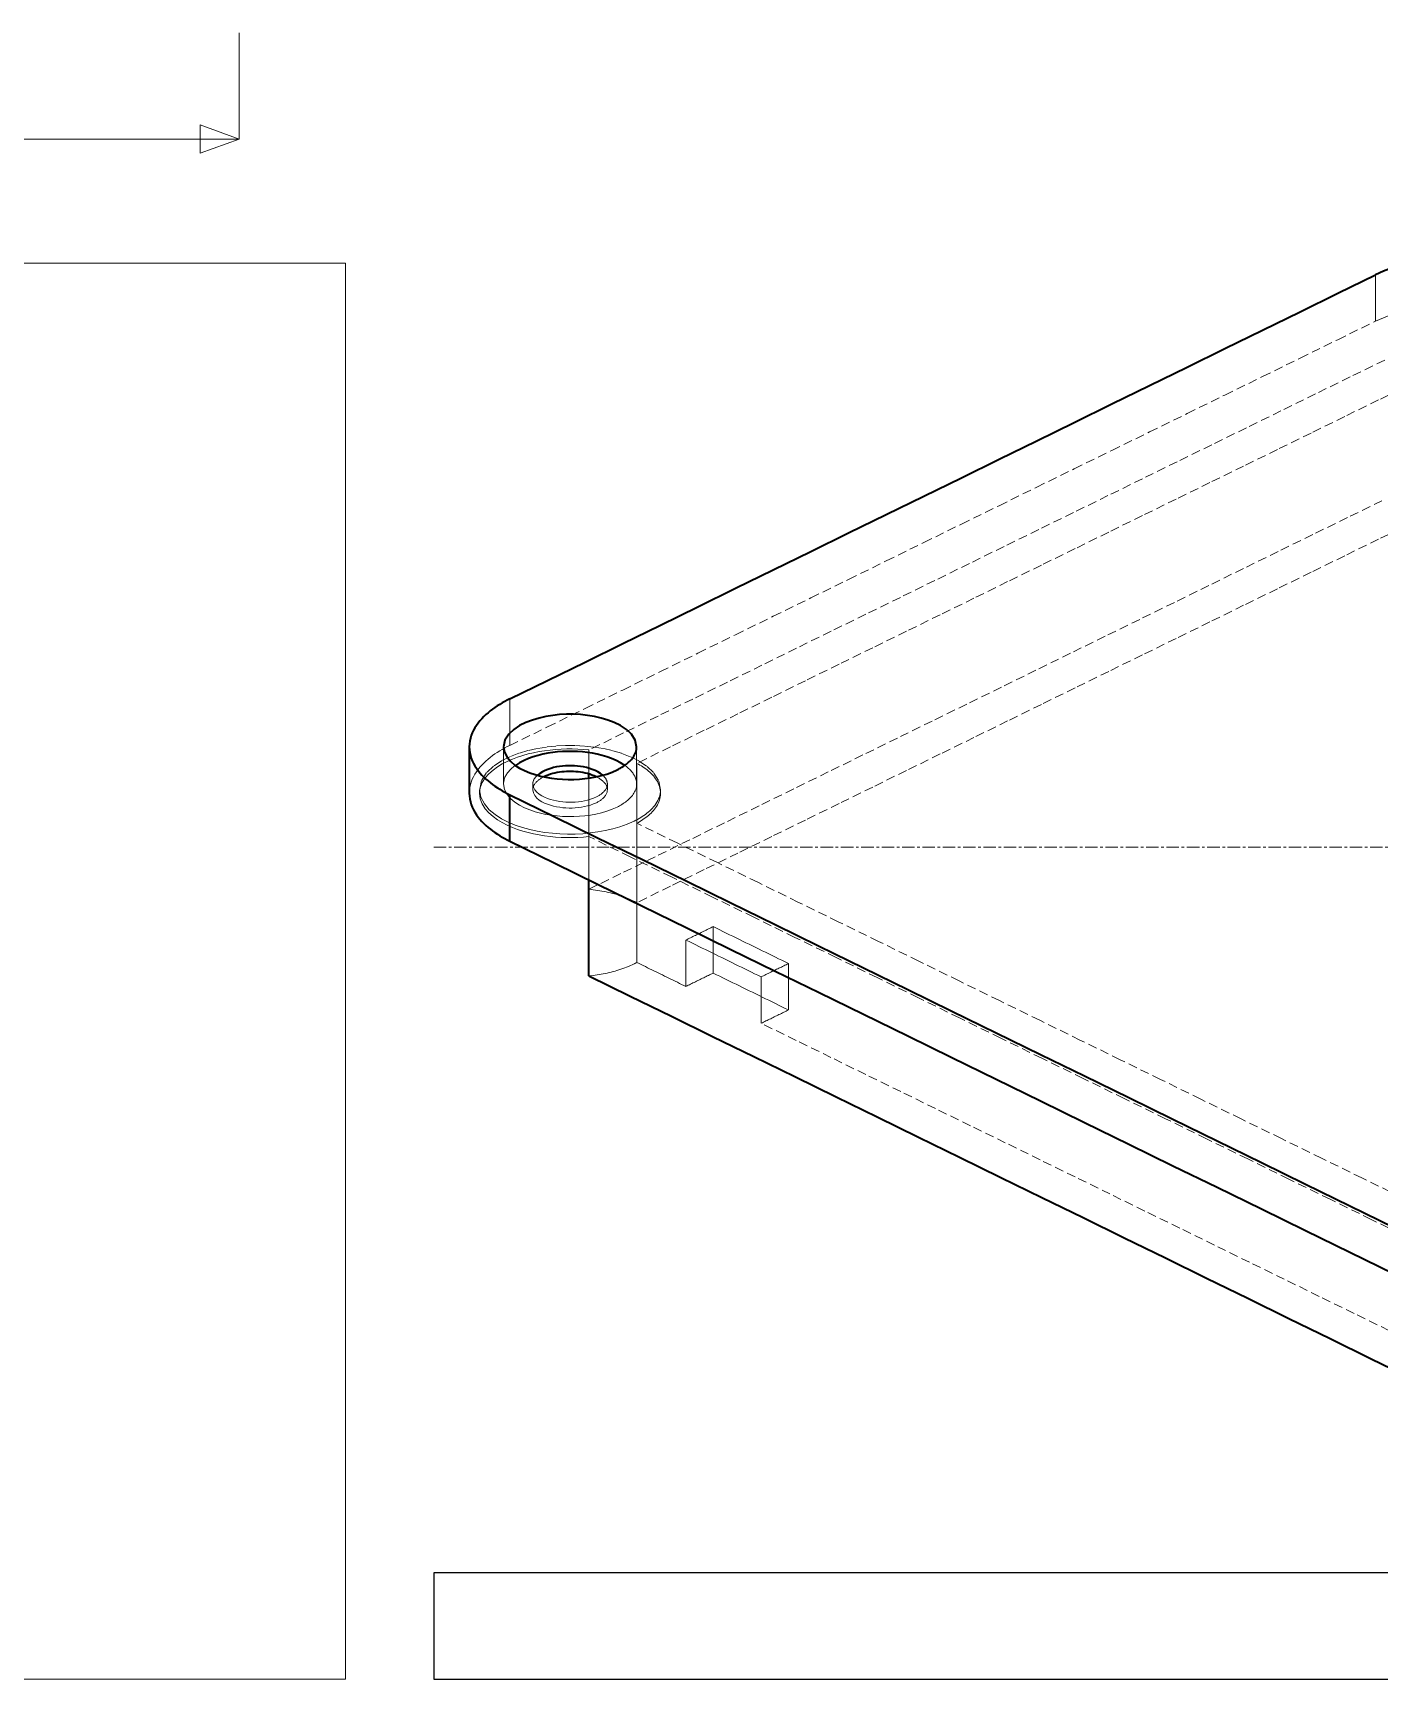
# Model space of a CAD drawing. Header units: millimetres. Extents: x 10 to 410, y 10 to 287.
# Drawn here: x 255.3 to 331.4, y 91 to 184 of the extents above; entities that cross this region are included whole.
import ezdxf

# ---------------------------------------------------------------- set-up
doc = ezdxf.new("R2010")
doc.units = ezdxf.units.MM
doc.linetypes.add('CENTER', pattern=[1.15, 0.7, -0.15, 0.15, -0.15])
doc.linetypes.add('DASHED', pattern=[0.75, 0.5, -0.25])
for name, color, linetype, lineweight in [('CENTER', 4, 'CENTER', 13), ('DIMENSION', 2, 'CONTINUOUS', 18), ('HIDDEN', 8, 'DASHED', 18), ('NOTES', 7, 'CONTINUOUS', 18), ('TITLE_BLOCK', 7, 'CONTINUOUS', 25), ('VISIBLE', 7, 'CONTINUOUS', 35)]:
    doc.layers.add(name, color=color, linetype=linetype, lineweight=lineweight)

msp = doc.modelspace()

# ---------------------------------------------------------------- linework, layer by layer
at = {"layer": 'CENTER'}
msp.add_line((278, 138), (404, 138), dxfattribs=at)
at = {"layer": 'DIMENSION'}
for p in [(267, 184), (151, 178)]:
    msp.add_line(p, (267, 178), dxfattribs=at)
msp.add_lwpolyline([(267, 178), (264.8, 177.2), (264.8, 178.8)], close=True, dxfattribs=at)
at = {"layer": 'HIDDEN'}
for points in [[(331.197, 167.709), (331.197, 167.823), (331.197, 167.937), (331.197, 168.051), (331.197, 168.165), (331.197, 168.279), (331.197, 168.393), (331.197, 168.507), (331.197, 168.621), (331.197, 168.735), (331.197, 168.849), (331.197, 168.964), (331.197, 169.078), (331.197, 169.192), (331.197, 169.306), (331.197, 169.42), (331.197, 169.534), (331.197, 169.648), (331.197, 169.762), (331.197, 169.876), (331.197, 169.99), (331.197, 170.104), (331.197, 170.218), (331.197, 170.332)], [(342.258, 167.711), (341.807, 167.915), (341.346, 168.093), (340.876, 168.249), (340.4, 168.383), (339.919, 168.498), (339.434, 168.595), (338.946, 168.674), (338.455, 168.737), (337.963, 168.783), (337.469, 168.814), (336.975, 168.829), (336.48, 168.829), (335.985, 168.814), (335.492, 168.783), (334.999, 168.737), (334.509, 168.674), (334.02, 168.594), (333.535, 168.498), (333.054, 168.382), (332.578, 168.248), (332.109, 168.092), (331.647, 167.913), (331.197, 167.709)], [(282.289, 143.751), (284.415, 144.792), (286.542, 145.834), (288.668, 146.876), (290.795, 147.917), (292.921, 148.959), (295.048, 150.001), (297.174, 151.042), (299.3, 152.084), (301.427, 153.126), (303.553, 154.167), (305.68, 155.209), (307.806, 156.251), (309.933, 157.292), (312.059, 158.334), (314.185, 159.376), (316.312, 160.417), (318.438, 161.459), (320.565, 162.501), (322.691, 163.542), (324.818, 164.584), (326.944, 165.626), (329.07, 166.667), (331.197, 167.709)], [(331.727, 165.521), (329.772, 164.563), (327.817, 163.605), (325.862, 162.648), (323.907, 161.69), (321.952, 160.732), (319.996, 159.774), (318.041, 158.817), (316.086, 157.859), (314.131, 156.901), (312.176, 155.943), (310.221, 154.986), (308.266, 154.028), (306.31, 153.07), (304.355, 152.112), (302.4, 151.154), (300.445, 150.197), (298.49, 149.239), (296.535, 148.281), (294.58, 147.323), (292.624, 146.366), (290.669, 145.408), (288.714, 144.45), (286.759, 143.492)], [(333.277, 164.197), (331.372, 163.263), (329.467, 162.33), (327.562, 161.397), (325.657, 160.464), (323.752, 159.531), (321.848, 158.598), (319.943, 157.665), (318.038, 156.732), (316.133, 155.798), (314.228, 154.865), (312.323, 153.932), (310.418, 152.999), (308.514, 152.066), (306.609, 151.133), (304.704, 150.2), (302.799, 149.267), (300.894, 148.333), (298.989, 147.4), (297.085, 146.467), (295.18, 145.534), (293.275, 144.601), (291.37, 143.668), (289.465, 142.735)], [(286.759, 135.623), (288.714, 136.581), (290.669, 137.539), (292.624, 138.497), (294.58, 139.454), (296.535, 140.412), (298.49, 141.37), (300.445, 142.328), (302.4, 143.285), (304.355, 144.243), (306.31, 145.201), (308.266, 146.159), (310.221, 147.116), (312.176, 148.074), (314.131, 149.032), (316.086, 149.99), (318.041, 150.947), (319.996, 151.905), (321.952, 152.863), (323.907, 153.821), (325.862, 154.779), (327.817, 155.736), (329.772, 156.694), (331.727, 157.652)], [(333.277, 156.327), (331.372, 155.394), (329.467, 154.461), (327.562, 153.528), (325.657, 152.595), (323.752, 151.662), (321.848, 150.729), (319.943, 149.796), (318.038, 148.862), (316.133, 147.929), (314.228, 146.996), (312.323, 146.063), (310.418, 145.13), (308.514, 144.197), (306.609, 143.264), (304.704, 142.331), (302.799, 141.397), (300.894, 140.464), (298.989, 139.531), (297.085, 138.598), (295.18, 137.665), (293.275, 136.732), (291.37, 135.799), (289.465, 134.866)], [(282.289, 143.751), (282.289, 143.865), (282.289, 143.979), (282.289, 144.093), (282.289, 144.207), (282.289, 144.321), (282.289, 144.435), (282.289, 144.549), (282.289, 144.663), (282.289, 144.777), (282.289, 144.891), (282.289, 145.005), (282.289, 145.119), (282.289, 145.233), (282.289, 145.347), (282.289, 145.461), (282.289, 145.575), (282.289, 145.689), (282.289, 145.803), (282.289, 145.918), (282.289, 146.032), (282.289, 146.146), (282.289, 146.26), (282.289, 146.374)], [(282.289, 143.751), (282.144, 143.678), (282.001, 143.602), (281.86, 143.522), (281.72, 143.44), (281.583, 143.353), (281.448, 143.263), (281.316, 143.17), (281.186, 143.072), (281.061, 142.969), (280.938, 142.863), (280.821, 142.751), (280.707, 142.635), (280.599, 142.514), (280.498, 142.388), (280.403, 142.257), (280.315, 142.12), (280.236, 141.978), (280.167, 141.832), (280.109, 141.68), (280.062, 141.525), (280.028, 141.367), (280.007, 141.206), (280, 141.044)], [(290.808, 141.24), (290.696, 141.76), (290.409, 142.21), (290.019, 142.576), (289.573, 142.872), (289.094, 143.111), (288.594, 143.303), (288.081, 143.455), (287.558, 143.572), (287.029, 143.657), (286.497, 143.713), (285.962, 143.741), (285.426, 143.741), (284.892, 143.713), (284.359, 143.657), (283.83, 143.572), (283.308, 143.455), (282.794, 143.303), (282.294, 143.111), (281.815, 142.872), (281.369, 142.576), (280.979, 142.21), (280.692, 141.76), (280.58, 141.24)], [(286.759, 143.492), (286.446, 143.52), (286.132, 143.538), (285.818, 143.547), (285.504, 143.546), (285.19, 143.535), (284.877, 143.515), (284.564, 143.485), (284.252, 143.446), (283.942, 143.396), (283.634, 143.335), (283.328, 143.263), (283.025, 143.179), (282.726, 143.082), (282.432, 142.972), (282.144, 142.846), (281.865, 142.703), (281.596, 142.541), (281.341, 142.357), (281.106, 142.149), (280.899, 141.913), (280.731, 141.648), (280.62, 141.355), (280.58, 141.044)], [(281.934, 141.568), (281.934, 141.66), (281.934, 141.751), (281.934, 141.842), (281.934, 141.933), (281.934, 142.024), (281.934, 142.116), (281.934, 142.207), (281.934, 142.298), (281.934, 142.389), (281.934, 142.481), (281.934, 142.572), (281.934, 142.663), (281.934, 142.754), (281.934, 142.846), (281.934, 142.937), (281.934, 143.028), (281.934, 143.119), (281.934, 143.211), (281.934, 143.302), (281.934, 143.393), (281.934, 143.484), (281.934, 143.576), (281.934, 143.667)], [(286.759, 142.13), (286.759, 142.189), (286.759, 142.248), (286.759, 142.308), (286.759, 142.367), (286.759, 142.426), (286.759, 142.485), (286.759, 142.545), (286.759, 142.604), (286.759, 142.663), (286.759, 142.722), (286.759, 142.781), (286.759, 142.841), (286.759, 142.9), (286.759, 142.959), (286.759, 143.018), (286.759, 143.078), (286.759, 143.137), (286.759, 143.196), (286.759, 143.255), (286.759, 143.315), (286.759, 143.374), (286.759, 143.433), (286.759, 143.492)], [(289.454, 141.568), (289.454, 141.66), (289.454, 141.751), (289.454, 141.842), (289.454, 141.933), (289.454, 142.024), (289.454, 142.116), (289.454, 142.207), (289.454, 142.298), (289.454, 142.389), (289.454, 142.481), (289.454, 142.572), (289.454, 142.663), (289.454, 142.754), (289.454, 142.846), (289.454, 142.937), (289.454, 143.028), (289.454, 143.119), (289.454, 143.211), (289.454, 143.302), (289.454, 143.393), (289.454, 143.484), (289.454, 143.576), (289.454, 143.667)], [(282.604, 142.618), (282.559, 142.585), (282.514, 142.551), (282.47, 142.516), (282.427, 142.479), (282.385, 142.442), (282.344, 142.404), (282.304, 142.364), (282.265, 142.323), (282.227, 142.281), (282.192, 142.238), (282.157, 142.193), (282.125, 142.147), (282.094, 142.1), (282.066, 142.052), (282.04, 142.002), (282.016, 141.951), (281.995, 141.899), (281.977, 141.845), (281.962, 141.791), (281.95, 141.736), (281.941, 141.681), (281.936, 141.625), (281.934, 141.568)], [(289.454, 141.568), (289.453, 141.625), (289.447, 141.681), (289.439, 141.736), (289.427, 141.791), (289.412, 141.845), (289.393, 141.899), (289.372, 141.951), (289.349, 142.002), (289.322, 142.052), (289.294, 142.1), (289.263, 142.147), (289.231, 142.193), (289.197, 142.238), (289.161, 142.281), (289.123, 142.323), (289.085, 142.364), (289.045, 142.404), (289.004, 142.442), (288.961, 142.479), (288.918, 142.516), (288.874, 142.551), (288.829, 142.585), (288.784, 142.618)], [(289.465, 134.866), (289.465, 135.208), (289.465, 135.55), (289.465, 135.892), (289.465, 136.234), (289.465, 136.576), (289.465, 136.918), (289.465, 137.261), (289.465, 137.603), (289.465, 137.945), (289.465, 138.287), (289.465, 138.629), (289.465, 138.971), (289.465, 139.313), (289.465, 139.656), (289.465, 139.998), (289.465, 140.34), (289.465, 140.682), (289.465, 141.024), (289.465, 141.366), (289.465, 141.708), (289.465, 142.05), (289.465, 142.393), (289.465, 142.735)], [(290.808, 141.044), (290.804, 141.142), (290.792, 141.24), (290.773, 141.336), (290.746, 141.431), (290.713, 141.524), (290.673, 141.614), (290.628, 141.702), (290.578, 141.786), (290.523, 141.868), (290.464, 141.947), (290.401, 142.023), (290.335, 142.096), (290.266, 142.166), (290.194, 142.233), (290.12, 142.298), (290.043, 142.361), (289.965, 142.421), (289.885, 142.478), (289.804, 142.534), (289.721, 142.587), (289.637, 142.638), (289.552, 142.687), (289.465, 142.735)], [(281.934, 141.568), (281.988, 141.259), (282.132, 140.979), (282.337, 140.739), (282.579, 140.537), (282.845, 140.367), (283.127, 140.223), (283.419, 140.103), (283.718, 140.002), (284.023, 139.919), (284.331, 139.853), (284.643, 139.801), (284.957, 139.763), (285.272, 139.739), (285.587, 139.728), (285.903, 139.73), (286.219, 139.745), (286.533, 139.774), (286.846, 139.816), (287.157, 139.872), (287.465, 139.944), (287.768, 140.033), (288.065, 140.139), (288.354, 140.267)], [(283.847, 142.063), (283.829, 142.046), (283.81, 142.029), (283.793, 142.011), (283.776, 141.993), (283.759, 141.975), (283.743, 141.956), (283.727, 141.936), (283.712, 141.916), (283.697, 141.896), (283.684, 141.875), (283.671, 141.853), (283.658, 141.832), (283.647, 141.809), (283.636, 141.787), (283.627, 141.764), (283.618, 141.74), (283.61, 141.716), (283.604, 141.692), (283.598, 141.668), (283.594, 141.643), (283.591, 141.618), (283.589, 141.593), (283.588, 141.568)], [(284.215, 141.974), (284.176, 141.955), (284.137, 141.934), (284.098, 141.913), (284.06, 141.89), (284.022, 141.867), (283.985, 141.843), (283.949, 141.817), (283.914, 141.791), (283.879, 141.763), (283.846, 141.734), (283.814, 141.704), (283.783, 141.673), (283.753, 141.64), (283.725, 141.606), (283.699, 141.57), (283.675, 141.533), (283.653, 141.495), (283.634, 141.455), (283.618, 141.414), (283.606, 141.371), (283.596, 141.328), (283.59, 141.285), (283.588, 141.24)], [(283.588, 141.568), (283.618, 141.395), (283.699, 141.238), (283.814, 141.104), (283.95, 140.991), (284.099, 140.895), (284.256, 140.815), (284.42, 140.748), (284.587, 140.691), (284.758, 140.645), (284.931, 140.608), (285.106, 140.579), (285.281, 140.557), (285.458, 140.544), (285.634, 140.538), (285.811, 140.539), (285.988, 140.548), (286.164, 140.563), (286.339, 140.587), (286.513, 140.619), (286.686, 140.659), (286.855, 140.708), (287.022, 140.768), (287.184, 140.84)], [(283.588, 141.24), (283.588, 141.255), (283.588, 141.269), (283.588, 141.283), (283.588, 141.297), (283.588, 141.312), (283.588, 141.326), (283.588, 141.34), (283.588, 141.354), (283.588, 141.369), (283.588, 141.383), (283.588, 141.397), (283.588, 141.412), (283.588, 141.426), (283.588, 141.44), (283.588, 141.454), (283.588, 141.469), (283.588, 141.483), (283.588, 141.497), (283.588, 141.511), (283.588, 141.526), (283.588, 141.54), (283.588, 141.554), (283.588, 141.568)], [(286.759, 136.151), (286.759, 136.401), (286.759, 136.651), (286.759, 136.901), (286.759, 137.151), (286.759, 137.401), (286.759, 137.651), (286.759, 137.901), (286.759, 138.151), (286.759, 138.401), (286.759, 138.651), (286.759, 138.901), (286.759, 139.151), (286.759, 139.401), (286.759, 139.651), (286.759, 139.901), (286.759, 140.151), (286.759, 140.401), (286.759, 140.651), (286.759, 140.901), (286.759, 141.151), (286.759, 141.401), (286.759, 141.651), (286.759, 141.901)], [(287.8, 141.24), (287.798, 141.285), (287.792, 141.328), (287.783, 141.371), (287.77, 141.414), (287.754, 141.455), (287.735, 141.495), (287.713, 141.533), (287.689, 141.57), (287.663, 141.606), (287.635, 141.64), (287.606, 141.673), (287.575, 141.704), (287.542, 141.734), (287.509, 141.763), (287.474, 141.791), (287.439, 141.817), (287.403, 141.843), (287.366, 141.867), (287.329, 141.89), (287.29, 141.913), (287.252, 141.934), (287.213, 141.955), (287.173, 141.974)], [(287.184, 140.84), (287.223, 140.859), (287.261, 140.88), (287.299, 140.901), (287.337, 140.923), (287.374, 140.947), (287.41, 140.971), (287.446, 140.996), (287.48, 141.022), (287.514, 141.05), (287.547, 141.079), (287.579, 141.109), (287.609, 141.14), (287.638, 141.173), (287.666, 141.206), (287.691, 141.242), (287.715, 141.279), (287.736, 141.317), (287.755, 141.356), (287.771, 141.397), (287.783, 141.439), (287.792, 141.481), (287.798, 141.525), (287.8, 141.568)], [(287.8, 141.568), (287.799, 141.593), (287.797, 141.618), (287.794, 141.643), (287.79, 141.668), (287.785, 141.692), (287.778, 141.716), (287.77, 141.74), (287.762, 141.764), (287.752, 141.787), (287.741, 141.809), (287.73, 141.832), (287.718, 141.853), (287.705, 141.875), (287.691, 141.896), (287.676, 141.916), (287.661, 141.936), (287.646, 141.956), (287.629, 141.975), (287.613, 141.993), (287.595, 142.011), (287.578, 142.029), (287.56, 142.046), (287.541, 142.063)], [(287.8, 141.24), (287.8, 141.255), (287.8, 141.269), (287.8, 141.283), (287.8, 141.297), (287.8, 141.312), (287.8, 141.326), (287.8, 141.34), (287.8, 141.354), (287.8, 141.369), (287.8, 141.383), (287.8, 141.397), (287.8, 141.412), (287.8, 141.426), (287.8, 141.44), (287.8, 141.454), (287.8, 141.469), (287.8, 141.483), (287.8, 141.497), (287.8, 141.511), (287.8, 141.526), (287.8, 141.54), (287.8, 141.554), (287.8, 141.568)], [(288.354, 140.267), (288.423, 140.302), (288.492, 140.339), (288.56, 140.377), (288.627, 140.417), (288.693, 140.458), (288.758, 140.501), (288.822, 140.546), (288.884, 140.594), (288.944, 140.643), (289.003, 140.694), (289.06, 140.748), (289.114, 140.803), (289.166, 140.862), (289.215, 140.922), (289.261, 140.985), (289.303, 141.051), (289.341, 141.119), (289.374, 141.19), (289.402, 141.262), (289.425, 141.337), (289.441, 141.413), (289.451, 141.49), (289.454, 141.568)], [(280.58, 141.24), (280.653, 140.819), (280.85, 140.439), (281.129, 140.113), (281.458, 139.838), (281.82, 139.606), (282.202, 139.411), (282.599, 139.247), (283.007, 139.11), (283.421, 138.998), (283.841, 138.907), (284.265, 138.837), (284.691, 138.786), (285.119, 138.753), (285.549, 138.738), (285.978, 138.741), (286.407, 138.761), (286.835, 138.8), (287.261, 138.857), (287.684, 138.934), (288.102, 139.032), (288.514, 139.152), (288.918, 139.297), (289.311, 139.471)], [(280.58, 141.044), (280.58, 141.052), (280.58, 141.061), (280.58, 141.069), (280.58, 141.078), (280.58, 141.086), (280.58, 141.095), (280.58, 141.104), (280.58, 141.112), (280.58, 141.121), (280.58, 141.129), (280.58, 141.138), (280.58, 141.146), (280.58, 141.155), (280.58, 141.163), (280.58, 141.172), (280.58, 141.181), (280.58, 141.189), (280.58, 141.198), (280.58, 141.206), (280.58, 141.215), (280.58, 141.223), (280.58, 141.232), (280.58, 141.24)], [(280.58, 141.044), (280.62, 140.733), (280.731, 140.44), (280.899, 140.174), (281.106, 139.938), (281.341, 139.73), (281.596, 139.546), (281.865, 139.384), (282.145, 139.241), (282.433, 139.115), (282.727, 139.004), (283.027, 138.908), (283.329, 138.824), (283.635, 138.752), (283.944, 138.691), (284.254, 138.641), (284.566, 138.602), (284.879, 138.572), (285.193, 138.552), (285.507, 138.542), (285.821, 138.541), (286.135, 138.549), (286.449, 138.568), (286.762, 138.595)], [(283.588, 141.24), (283.618, 141.067), (283.699, 140.91), (283.814, 140.776), (283.95, 140.663), (284.099, 140.568), (284.256, 140.487), (284.42, 140.42), (284.587, 140.363), (284.758, 140.317), (284.931, 140.28), (285.106, 140.251), (285.281, 140.23), (285.458, 140.216), (285.634, 140.21), (285.811, 140.211), (285.988, 140.22), (286.164, 140.236), (286.339, 140.259), (286.513, 140.291), (286.686, 140.331), (286.855, 140.38), (287.022, 140.44), (287.184, 140.512)], [(287.184, 140.512), (287.223, 140.531), (287.261, 140.552), (287.299, 140.573), (287.337, 140.595), (287.374, 140.619), (287.41, 140.643), (287.446, 140.668), (287.48, 140.695), (287.514, 140.722), (287.547, 140.751), (287.579, 140.781), (287.609, 140.812), (287.638, 140.845), (287.666, 140.879), (287.691, 140.914), (287.715, 140.951), (287.736, 140.989), (287.755, 141.028), (287.771, 141.069), (287.783, 141.111), (287.792, 141.154), (287.798, 141.197), (287.8, 141.24)], [(289.311, 139.471), (289.406, 139.518), (289.5, 139.568), (289.592, 139.62), (289.683, 139.674), (289.773, 139.73), (289.861, 139.789), (289.948, 139.851), (290.032, 139.915), (290.115, 139.982), (290.194, 140.051), (290.272, 140.124), (290.346, 140.2), (290.416, 140.279), (290.483, 140.362), (290.545, 140.448), (290.602, 140.537), (290.653, 140.63), (290.699, 140.725), (290.737, 140.824), (290.767, 140.926), (290.79, 141.029), (290.803, 141.135), (290.808, 141.24)], [(289.467, 139.354), (289.554, 139.401), (289.639, 139.45), (289.723, 139.502), (289.806, 139.555), (289.887, 139.61), (289.967, 139.668), (290.045, 139.728), (290.121, 139.79), (290.195, 139.855), (290.267, 139.923), (290.336, 139.993), (290.402, 140.066), (290.464, 140.141), (290.523, 140.22), (290.578, 140.302), (290.629, 140.386), (290.674, 140.474), (290.713, 140.564), (290.746, 140.656), (290.773, 140.751), (290.792, 140.848), (290.804, 140.945), (290.808, 141.044)], [(290.808, 141.044), (290.808, 141.052), (290.808, 141.061), (290.808, 141.069), (290.808, 141.078), (290.808, 141.086), (290.808, 141.095), (290.808, 141.104), (290.808, 141.112), (290.808, 141.121), (290.808, 141.129), (290.808, 141.138), (290.808, 141.146), (290.808, 141.155), (290.808, 141.163), (290.808, 141.172), (290.808, 141.181), (290.808, 141.189), (290.808, 141.198), (290.808, 141.206), (290.808, 141.215), (290.808, 141.223), (290.808, 141.232), (290.808, 141.24)], [(340.27, 112.417), (337.943, 113.555), (335.617, 114.693), (333.29, 115.831), (330.964, 116.969), (328.638, 118.108), (326.311, 119.246), (323.985, 120.384), (321.658, 121.522), (319.332, 122.66), (317.006, 123.799), (314.679, 124.937), (312.353, 126.075), (310.026, 127.213), (307.7, 128.351), (305.373, 129.49), (303.047, 130.628), (300.721, 131.766), (298.394, 132.904), (296.068, 134.043), (293.741, 135.181), (291.415, 136.319), (289.088, 137.457), (286.762, 138.595)], [(286.762, 136.149), (286.762, 136.255), (286.762, 136.362), (286.762, 136.468), (286.762, 136.574), (286.762, 136.681), (286.762, 136.787), (286.762, 136.894), (286.762, 137), (286.762, 137.106), (286.762, 137.213), (286.762, 137.319), (286.762, 137.425), (286.762, 137.532), (286.762, 137.638), (286.762, 137.744), (286.762, 137.851), (286.762, 137.957), (286.762, 138.064), (286.762, 138.17), (286.762, 138.276), (286.762, 138.383), (286.762, 138.489), (286.762, 138.595)], [(289.467, 131.485), (289.467, 131.827), (289.467, 132.169), (289.467, 132.511), (289.467, 132.853), (289.467, 133.195), (289.467, 133.538), (289.467, 133.88), (289.467, 134.222), (289.467, 134.564), (289.467, 134.906), (289.467, 135.248), (289.467, 135.59), (289.467, 135.932), (289.467, 136.275), (289.467, 136.617), (289.467, 136.959), (289.467, 137.301), (289.467, 137.643), (289.467, 137.985), (289.467, 138.327), (289.467, 138.67), (289.467, 139.012), (289.467, 139.354)], [(341.817, 113.741), (339.541, 114.855), (337.265, 115.969), (334.989, 117.082), (332.713, 118.196), (330.437, 119.309), (328.161, 120.423), (325.885, 121.537), (323.609, 122.65), (321.333, 123.764), (319.056, 124.877), (316.78, 125.991), (314.504, 127.104), (312.228, 128.218), (309.952, 129.332), (307.676, 130.445), (305.4, 131.559), (303.124, 132.672), (300.848, 133.786), (298.572, 134.9), (296.296, 136.013), (294.019, 137.127), (291.743, 138.24), (289.467, 139.354)], [(289.465, 134.866), (289.356, 134.922), (289.246, 134.976), (289.134, 135.027), (289.021, 135.076), (288.908, 135.122), (288.793, 135.166), (288.678, 135.208), (288.561, 135.248), (288.445, 135.285), (288.327, 135.321), (288.209, 135.355), (288.09, 135.386), (287.971, 135.416), (287.852, 135.444), (287.732, 135.471), (287.612, 135.495), (287.491, 135.519), (287.37, 135.54), (287.249, 135.56), (287.128, 135.578), (287.006, 135.594), (286.884, 135.609), (286.762, 135.623)], [(292.237, 132.753), (292.304, 132.786), (292.371, 132.818), (292.438, 132.851), (292.505, 132.884), (292.572, 132.917), (292.639, 132.95), (292.706, 132.983), (292.773, 133.015), (292.84, 133.048), (292.907, 133.081), (292.974, 133.114), (293.041, 133.147), (293.108, 133.18), (293.175, 133.212), (293.242, 133.245), (293.309, 133.278), (293.376, 133.311), (293.443, 133.344), (293.51, 133.377), (293.577, 133.409), (293.645, 133.442), (293.712, 133.475), (293.779, 133.508)], [(293.779, 130.885), (293.779, 130.999), (293.779, 131.113), (293.779, 131.227), (293.779, 131.341), (293.779, 131.455), (293.779, 131.569), (293.779, 131.683), (293.779, 131.797), (293.779, 131.911), (293.779, 132.025), (293.779, 132.139), (293.779, 132.253), (293.779, 132.367), (293.779, 132.482), (293.779, 132.596), (293.779, 132.71), (293.779, 132.824), (293.779, 132.938), (293.779, 133.052), (293.779, 133.166), (293.779, 133.28), (293.779, 133.394), (293.779, 133.508)], [(293.779, 133.508), (293.964, 133.417), (294.149, 133.327), (294.334, 133.236), (294.519, 133.146), (294.704, 133.055), (294.889, 132.965), (295.074, 132.874), (295.259, 132.784), (295.444, 132.693), (295.629, 132.603), (295.814, 132.512), (295.999, 132.422), (296.184, 132.331), (296.369, 132.241), (296.554, 132.15), (296.739, 132.06), (296.924, 131.969), (297.109, 131.879), (297.294, 131.788), (297.479, 131.697), (297.664, 131.607), (297.849, 131.516), (298.034, 131.426)], [(292.237, 132.753), (292.237, 132.639), (292.237, 132.525), (292.237, 132.411), (292.237, 132.297), (292.237, 132.182), (292.237, 132.068), (292.237, 131.954), (292.237, 131.84), (292.237, 131.726), (292.237, 131.612), (292.237, 131.498), (292.237, 131.384), (292.237, 131.27), (292.237, 131.156), (292.237, 131.042), (292.237, 130.928), (292.237, 130.814), (292.237, 130.7), (292.237, 130.586), (292.237, 130.472), (292.237, 130.358), (292.237, 130.244), (292.237, 130.13)], [(292.237, 132.753), (292.422, 132.662), (292.607, 132.572), (292.792, 132.481), (292.977, 132.391), (293.162, 132.3), (293.347, 132.21), (293.532, 132.119), (293.717, 132.029), (293.902, 131.938), (294.087, 131.847), (294.272, 131.757), (294.457, 131.666), (294.642, 131.576), (294.827, 131.485), (295.012, 131.395), (295.197, 131.304), (295.382, 131.214), (295.567, 131.123), (295.752, 131.033), (295.937, 130.942), (296.122, 130.852), (296.307, 130.761), (296.492, 130.671)], [(286.762, 130.726), (286.877, 130.739), (286.991, 130.753), (287.105, 130.768), (287.219, 130.785), (287.333, 130.803), (287.447, 130.823), (287.56, 130.844), (287.673, 130.866), (287.786, 130.89), (287.898, 130.916), (288.01, 130.943), (288.122, 130.971), (288.233, 131.001), (288.344, 131.033), (288.454, 131.067), (288.564, 131.102), (288.673, 131.14), (288.781, 131.179), (288.889, 131.22), (288.996, 131.263), (289.102, 131.308), (289.207, 131.355), (289.311, 131.405)], [(289.311, 131.405), (289.318, 131.408), (289.325, 131.412), (289.332, 131.415), (289.339, 131.418), (289.345, 131.422), (289.352, 131.425), (289.359, 131.429), (289.366, 131.432), (289.373, 131.435), (289.38, 131.439), (289.386, 131.442), (289.393, 131.446), (289.4, 131.449), (289.407, 131.453), (289.413, 131.456), (289.42, 131.46), (289.427, 131.463), (289.434, 131.467), (289.44, 131.47), (289.447, 131.474), (289.454, 131.478), (289.461, 131.481), (289.467, 131.485)], [(292.237, 130.13), (292.117, 130.189), (291.996, 130.248), (291.876, 130.306), (291.755, 130.365), (291.635, 130.424), (291.514, 130.483), (291.394, 130.542), (291.274, 130.601), (291.153, 130.66), (291.033, 130.719), (290.912, 130.778), (290.792, 130.837), (290.671, 130.896), (290.551, 130.954), (290.431, 131.013), (290.31, 131.072), (290.19, 131.131), (290.069, 131.19), (289.949, 131.249), (289.829, 131.308), (289.708, 131.367), (289.588, 131.426), (289.467, 131.485)], [(296.492, 130.671), (296.559, 130.704), (296.627, 130.736), (296.694, 130.769), (296.761, 130.802), (296.828, 130.835), (296.895, 130.868), (296.962, 130.901), (297.029, 130.933), (297.096, 130.966), (297.163, 130.999), (297.23, 131.032), (297.297, 131.065), (297.364, 131.098), (297.431, 131.13), (297.498, 131.163), (297.565, 131.196), (297.632, 131.229), (297.699, 131.262), (297.766, 131.295), (297.833, 131.327), (297.9, 131.36), (297.967, 131.393), (298.034, 131.426)], [(298.034, 128.803), (298.034, 128.917), (298.034, 129.031), (298.034, 129.145), (298.034, 129.259), (298.034, 129.373), (298.034, 129.487), (298.034, 129.601), (298.034, 129.715), (298.034, 129.829), (298.034, 129.943), (298.034, 130.057), (298.034, 130.171), (298.034, 130.285), (298.034, 130.4), (298.034, 130.514), (298.034, 130.628), (298.034, 130.742), (298.034, 130.856), (298.034, 130.97), (298.034, 131.084), (298.034, 131.198), (298.034, 131.312), (298.034, 131.426)], [(292.237, 130.13), (292.304, 130.163), (292.371, 130.195), (292.438, 130.228), (292.505, 130.261), (292.572, 130.294), (292.639, 130.327), (292.706, 130.36), (292.773, 130.392), (292.84, 130.425), (292.907, 130.458), (292.974, 130.491), (293.041, 130.524), (293.108, 130.557), (293.175, 130.589), (293.242, 130.622), (293.309, 130.655), (293.376, 130.688), (293.443, 130.721), (293.51, 130.754), (293.577, 130.786), (293.645, 130.819), (293.712, 130.852), (293.779, 130.885)], [(293.779, 130.885), (293.964, 130.794), (294.149, 130.704), (294.334, 130.613), (294.519, 130.523), (294.704, 130.432), (294.889, 130.342), (295.074, 130.251), (295.259, 130.161), (295.444, 130.07), (295.629, 129.98), (295.814, 129.889), (295.999, 129.799), (296.184, 129.708), (296.369, 129.618), (296.554, 129.527), (296.739, 129.437), (296.924, 129.346), (297.109, 129.255), (297.294, 129.165), (297.479, 129.074), (297.664, 128.984), (297.849, 128.893), (298.034, 128.803)], [(296.492, 130.671), (296.492, 130.557), (296.492, 130.443), (296.492, 130.329), (296.492, 130.215), (296.492, 130.1), (296.492, 129.986), (296.492, 129.872), (296.492, 129.758), (296.492, 129.644), (296.492, 129.53), (296.492, 129.416), (296.492, 129.302), (296.492, 129.188), (296.492, 129.074), (296.492, 128.96), (296.492, 128.846), (296.492, 128.732), (296.492, 128.618), (296.492, 128.504), (296.492, 128.39), (296.492, 128.276), (296.492, 128.162), (296.492, 128.048)], [(296.492, 128.048), (296.559, 128.08), (296.627, 128.113), (296.694, 128.146), (296.761, 128.179), (296.828, 128.212), (296.895, 128.245), (296.962, 128.278), (297.029, 128.31), (297.096, 128.343), (297.163, 128.376), (297.23, 128.409), (297.297, 128.442), (297.364, 128.475), (297.431, 128.507), (297.498, 128.54), (297.565, 128.573), (297.632, 128.606), (297.699, 128.639), (297.766, 128.672), (297.833, 128.704), (297.9, 128.737), (297.967, 128.77), (298.034, 128.803)], [(341.817, 105.872), (339.847, 106.836), (337.876, 107.801), (335.905, 108.765), (333.935, 109.729), (331.964, 110.693), (329.993, 111.657), (328.023, 112.621), (326.052, 113.585), (324.082, 114.55), (322.111, 115.514), (320.14, 116.478), (318.17, 117.442), (316.199, 118.406), (314.228, 119.37), (312.258, 120.335), (310.287, 121.299), (308.316, 122.263), (306.346, 123.227), (304.375, 124.191), (302.404, 125.155), (300.434, 126.119), (298.463, 127.084), (296.492, 128.048)]]:
    msp.add_lwpolyline(points, dxfattribs=at)
at = {"layer": 'NOTES'}
msp.add_lwpolyline([(145, 91), (273, 91), (273, 171), (145, 171)], close=True, dxfattribs=at)
at = {"layer": 'TITLE_BLOCK'}
msp.add_lwpolyline([(278, 91), (404, 91), (404, 97), (278, 97)], close=True, dxfattribs=at)
at = {"layer": 'VISIBLE'}
for points in [[(342.258, 170.334), (341.807, 170.538), (341.346, 170.716), (340.876, 170.872), (340.4, 171.006), (339.919, 171.121), (339.434, 171.218), (338.946, 171.297), (338.455, 171.36), (337.963, 171.406), (337.469, 171.437), (336.975, 171.453), (336.48, 171.452), (335.985, 171.437), (335.492, 171.406), (334.999, 171.36), (334.509, 171.297), (334.02, 171.217), (333.535, 171.121), (333.054, 171.005), (332.578, 170.871), (332.109, 170.715), (331.647, 170.536), (331.197, 170.332)], [(282.289, 146.374), (284.415, 147.415), (286.542, 148.457), (288.668, 149.499), (290.795, 150.54), (292.921, 151.582), (295.048, 152.624), (297.174, 153.665), (299.3, 154.707), (301.427, 155.749), (303.553, 156.79), (305.68, 157.832), (307.806, 158.874), (309.933, 159.915), (312.059, 160.957), (314.185, 161.999), (316.312, 163.04), (318.438, 164.082), (320.565, 165.124), (322.691, 166.165), (324.818, 167.207), (326.944, 168.249), (329.07, 169.29), (331.197, 170.332)], [(282.289, 146.374), (282.144, 146.301), (282.001, 146.225), (281.86, 146.145), (281.72, 146.063), (281.583, 145.976), (281.448, 145.886), (281.316, 145.793), (281.186, 145.695), (281.061, 145.592), (280.938, 145.486), (280.821, 145.374), (280.707, 145.258), (280.599, 145.137), (280.498, 145.011), (280.403, 144.88), (280.315, 144.743), (280.236, 144.601), (280.167, 144.455), (280.109, 144.304), (280.062, 144.148), (280.028, 143.99), (280.007, 143.829), (280, 143.667)], [(289.454, 143.667), (289.372, 144.049), (289.161, 144.38), (288.874, 144.649), (288.546, 144.866), (288.194, 145.042), (287.826, 145.183), (287.449, 145.295), (287.065, 145.381), (286.676, 145.444), (286.284, 145.485), (285.891, 145.505), (285.497, 145.505), (285.104, 145.485), (284.712, 145.444), (284.324, 145.381), (283.939, 145.295), (283.562, 145.183), (283.194, 145.042), (282.842, 144.866), (282.514, 144.649), (282.227, 144.38), (282.016, 144.049), (281.934, 143.667)], [(280, 143.667), (280.007, 143.505), (280.028, 143.344), (280.062, 143.185), (280.109, 143.03), (280.168, 142.879), (280.237, 142.732), (280.316, 142.59), (280.403, 142.453), (280.499, 142.322), (280.601, 142.196), (280.709, 142.075), (280.822, 141.958), (280.94, 141.847), (281.062, 141.74), (281.188, 141.638), (281.318, 141.54), (281.45, 141.446), (281.585, 141.356), (281.723, 141.27), (281.862, 141.187), (282.004, 141.108), (282.147, 141.032), (282.293, 140.959)], [(280, 143.667), (280, 143.553), (280, 143.439), (280, 143.325), (280, 143.211), (280, 143.097), (280, 142.983), (280, 142.869), (280, 142.755), (280, 142.641), (280, 142.527), (280, 142.413), (280, 142.299), (280, 142.184), (280, 142.07), (280, 141.956), (280, 141.842), (280, 141.728), (280, 141.614), (280, 141.5), (280, 141.386), (280, 141.272), (280, 141.158), (280, 141.044)], [(281.934, 143.667), (281.988, 143.357), (282.132, 143.077), (282.337, 142.837), (282.579, 142.635), (282.845, 142.465), (283.127, 142.322), (283.419, 142.201), (283.718, 142.101), (284.023, 142.018), (284.331, 141.951), (284.643, 141.899), (284.957, 141.862), (285.272, 141.838), (285.587, 141.827), (285.903, 141.829), (286.219, 141.844), (286.533, 141.872), (286.846, 141.914), (287.157, 141.971), (287.465, 142.043), (287.768, 142.131), (288.065, 142.238), (288.354, 142.365)], [(288.784, 142.618), (288.546, 142.768), (288.296, 142.897), (288.038, 143.008), (287.773, 143.102), (287.503, 143.182), (287.23, 143.249), (286.954, 143.303), (286.676, 143.345), (286.396, 143.377), (286.116, 143.398), (285.835, 143.408), (285.554, 143.408), (285.272, 143.398), (284.992, 143.377), (284.712, 143.345), (284.434, 143.303), (284.158, 143.249), (283.885, 143.182), (283.615, 143.102), (283.35, 143.008), (283.092, 142.897), (282.842, 142.768), (282.604, 142.618)], [(288.354, 142.365), (288.423, 142.401), (288.492, 142.437), (288.56, 142.475), (288.627, 142.515), (288.693, 142.556), (288.758, 142.6), (288.822, 142.645), (288.884, 142.692), (288.944, 142.741), (289.003, 142.792), (289.06, 142.846), (289.114, 142.902), (289.166, 142.96), (289.215, 143.021), (289.261, 143.084), (289.303, 143.149), (289.341, 143.218), (289.374, 143.288), (289.402, 143.361), (289.425, 143.435), (289.441, 143.512), (289.451, 143.589), (289.454, 143.667)], [(287.541, 142.063), (287.407, 142.168), (287.261, 142.257), (287.108, 142.332), (286.95, 142.396), (286.788, 142.449), (286.624, 142.493), (286.457, 142.529), (286.289, 142.557), (286.12, 142.578), (285.95, 142.592), (285.779, 142.598), (285.609, 142.598), (285.439, 142.592), (285.269, 142.578), (285.099, 142.557), (284.931, 142.529), (284.765, 142.493), (284.6, 142.449), (284.438, 142.396), (284.28, 142.332), (284.127, 142.257), (283.981, 142.168), (283.847, 142.063)], [(287.173, 141.974), (287.052, 142.028), (286.929, 142.075), (286.803, 142.117), (286.676, 142.152), (286.547, 142.183), (286.418, 142.209), (286.287, 142.23), (286.156, 142.246), (286.024, 142.259), (285.892, 142.267), (285.76, 142.271), (285.628, 142.271), (285.496, 142.267), (285.364, 142.259), (285.232, 142.246), (285.101, 142.23), (284.971, 142.209), (284.841, 142.183), (284.712, 142.152), (284.585, 142.117), (284.459, 142.075), (284.336, 142.028), (284.215, 141.974)], [(286.759, 141.901), (286.759, 141.911), (286.759, 141.921), (286.759, 141.931), (286.759, 141.941), (286.759, 141.951), (286.759, 141.961), (286.759, 141.971), (286.759, 141.981), (286.759, 141.991), (286.759, 142.001), (286.759, 142.011), (286.759, 142.02), (286.759, 142.03), (286.759, 142.04), (286.759, 142.05), (286.759, 142.06), (286.759, 142.07), (286.759, 142.08), (286.759, 142.09), (286.759, 142.1), (286.759, 142.11), (286.759, 142.12), (286.759, 142.13)], [(280, 141.044), (280.007, 140.882), (280.028, 140.721), (280.062, 140.562), (280.109, 140.407), (280.168, 140.256), (280.237, 140.109), (280.316, 139.967), (280.403, 139.83), (280.499, 139.699), (280.601, 139.573), (280.709, 139.451), (280.822, 139.335), (280.94, 139.224), (281.062, 139.117), (281.188, 139.015), (281.318, 138.917), (281.45, 138.823), (281.585, 138.733), (281.723, 138.647), (281.862, 138.564), (282.004, 138.485), (282.147, 138.409), (282.293, 138.336)], [(282.293, 140.959), (284.79, 139.737), (287.288, 138.515), (289.786, 137.293), (292.284, 136.07), (294.782, 134.848), (297.279, 133.626), (299.777, 132.404), (302.275, 131.182), (304.773, 129.96), (307.271, 128.738), (309.768, 127.516), (312.266, 126.294), (314.764, 125.072), (317.262, 123.85), (319.76, 122.628), (322.258, 121.406), (324.755, 120.184), (327.253, 118.962), (329.751, 117.74), (332.249, 116.518), (334.747, 115.295), (337.244, 114.073), (339.742, 112.851)], [(282.293, 138.336), (282.293, 138.45), (282.293, 138.564), (282.293, 138.678), (282.293, 138.792), (282.293, 138.906), (282.293, 139.02), (282.293, 139.134), (282.293, 139.248), (282.293, 139.362), (282.293, 139.476), (282.293, 139.59), (282.293, 139.704), (282.293, 139.818), (282.293, 139.932), (282.293, 140.046), (282.293, 140.16), (282.293, 140.274), (282.293, 140.389), (282.293, 140.503), (282.293, 140.617), (282.293, 140.731), (282.293, 140.845), (282.293, 140.959)], [(282.293, 138.336), (284.79, 137.114), (287.288, 135.892), (289.786, 134.67), (292.284, 133.447), (294.782, 132.225), (297.279, 131.003), (299.777, 129.781), (302.275, 128.559), (304.773, 127.337), (307.271, 126.115), (309.768, 124.893), (312.266, 123.671), (314.764, 122.449), (317.262, 121.227), (319.76, 120.005), (322.258, 118.783), (324.755, 117.561), (327.253, 116.339), (329.751, 115.117), (332.249, 113.894), (334.747, 112.672), (337.244, 111.45), (339.742, 110.228)], [(286.759, 135.623), (286.759, 135.646), (286.759, 135.669), (286.759, 135.692), (286.759, 135.715), (286.759, 135.738), (286.759, 135.761), (286.759, 135.784), (286.759, 135.807), (286.759, 135.83), (286.759, 135.853), (286.759, 135.875), (286.759, 135.898), (286.759, 135.921), (286.759, 135.944), (286.759, 135.967), (286.759, 135.99), (286.759, 136.013), (286.759, 136.036), (286.759, 136.059), (286.759, 136.082), (286.759, 136.105), (286.759, 136.128), (286.759, 136.151)], [(286.762, 130.726), (286.762, 130.962), (286.762, 131.198), (286.762, 131.434), (286.762, 131.669), (286.762, 131.905), (286.762, 132.141), (286.762, 132.377), (286.762, 132.612), (286.762, 132.848), (286.762, 133.084), (286.762, 133.32), (286.762, 133.555), (286.762, 133.791), (286.762, 134.027), (286.762, 134.263), (286.762, 134.499), (286.762, 134.734), (286.762, 134.97), (286.762, 135.206), (286.762, 135.442), (286.762, 135.677), (286.762, 135.913), (286.762, 136.149)], [(286.762, 135.623), (286.762, 135.623), (286.762, 135.623), (286.762, 135.623), (286.762, 135.623), (286.761, 135.623), (286.761, 135.623), (286.761, 135.623), (286.761, 135.623), (286.761, 135.623), (286.761, 135.623), (286.761, 135.623), (286.76, 135.623), (286.76, 135.623), (286.76, 135.623), (286.76, 135.623), (286.76, 135.623), (286.76, 135.623), (286.76, 135.623), (286.759, 135.623), (286.759, 135.623), (286.759, 135.623), (286.759, 135.623), (286.759, 135.623)], [(286.762, 130.726), (289.088, 129.588), (291.415, 128.45), (293.741, 127.312), (296.068, 126.173), (298.394, 125.035), (300.721, 123.897), (303.047, 122.759), (305.373, 121.621), (307.7, 120.482), (310.026, 119.344), (312.353, 118.206), (314.679, 117.068), (317.006, 115.93), (319.332, 114.791), (321.658, 113.653), (323.985, 112.515), (326.311, 111.377), (328.638, 110.239), (330.964, 109.1), (333.29, 107.962), (335.617, 106.824), (337.943, 105.686), (340.27, 104.547)]]:
    msp.add_lwpolyline(points, dxfattribs=at)

doc.saveas('drawing.dxf')
